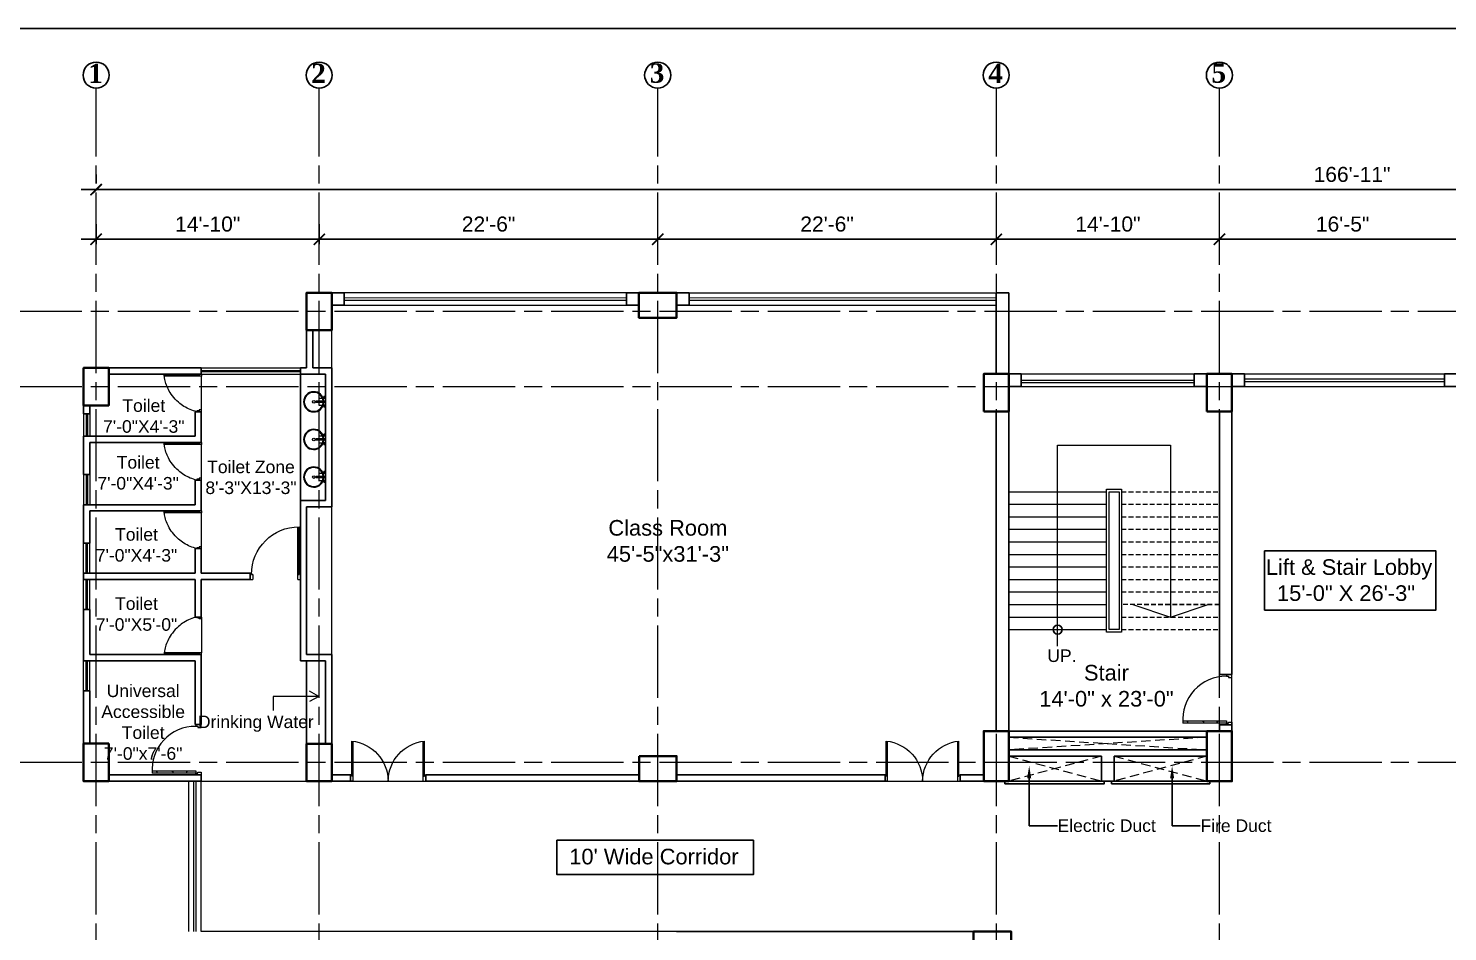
# Model space of a CAD drawing. Header units: inches. Extents: x -12 to 20935469, y -1604 to 24729220.
# Drawn here: x 20924699 to 20925831, y 24712918 to 24713639 of the extents above; entities that cross this region are included whole.
import ezdxf
from ezdxf import colors
from ezdxf.entities.mleader import LeaderData, LeaderLine
from ezdxf.math import Vec2, Vec3

# ---------------------------------------------------------------- set-up
doc = ezdxf.new("R2010")
doc.units = ezdxf.units.IN
doc.header["$LTSCALE"] = 0.03
doc.header["$MEASUREMENT"] = 0
doc.header["$PDMODE"] = 32
doc.header["$PDSIZE"] = 15
doc.linetypes.add('ACAD_ISO08W100', pattern=[36, 24, -3, 6, -3])
doc.linetypes.add('DASHED2', pattern=[0.375, 0.25, -0.125])
for name, color, linetype, lineweight in [('column', 1, 'Continuous', 40), ('Dim Line', 252, 'Continuous', 13), ('Door', 7, 'Continuous', 18), ('Dot', 253, 'Continuous', 0), ('Gas', 21, 'Continuous', 5), ('Glass Line', 252, 'Continuous', 9), ('Grid Line', 252, 'Continuous', 18), ('Hatch', 253, 'Continuous', 15), ('Main Wall', 7, 'Continuous', 30), ('RAIL', 23, 'Continuous', 13), ('STAIR', 46, 'Continuous', 15), ('TOILET FIXTURE', 142, 'Continuous', 5), ('wind.', 150, 'Continuous', 20)]:
    doc.layers.add(name, color=color, linetype=linetype, lineweight=lineweight)
doc.layers.add('FUR', color=251, linetype='Continuous')
doc.layers.add('TEXT', color=7, linetype='Continuous')
doc.styles.add('2', font='swisscl.ttf')
doc.styles.add('RomanS', font='arial.ttf', dxfattribs={"height": 12})
doc.styles.get("Standard").update_dxf_attribs({"font": 'timesbd.ttf'})
doc.dimstyles.new('Aec_Arch_I', dxfattribs={"dimscale": 96, "dimtxt": 12, "dimasz": 0.09375, "dimexe": 0.125, "dimexo": 0.125, "dimgap": 0.0625, "dimtad": 1, "dimdec": 0, "dimzin": 3, "dimdsep": 46, "dimlunit": 4, "dimtxsty": 'RomanS', "dimblk1": 'ARCHTICK', "dimblk2": 'ARCHTICK', "dimsah": 1, "dimcen": 0.09375, "dimdle": 0.125, "dimadec": 0, "dimazin": 0, "dimtfac": 0.75, "dimtdec": 0, "dimtmove": 2, "dimatfit": 3, "dimldrblk": 'ARCHTICK', "dimfxl": 1, "dimfrac": 1, "dimtolj": 1, "dimtzin": 0, "dimarcsym": 0})

# ---------------------------------------------------------------- blocks, each defined once
blk = doc.blocks.new('_ArchTick')
at = {"color": 0, "linetype": 'ByBlock', "lineweight": 35, "const_width": 0.15}
blk.add_lwpolyline([(-0.5, -0.5), (0.5, 0.5)], dxfattribs=at)
blk = doc.blocks.new('*D14')
at = {"layer": 'Defpoints', "color": 0, "transparency": 16777216}
for p in [(20831126.3, 24724578.2), (20830948.3, 24724562.3), (20831126.3, 24724562.3)]:
    blk.add_point(p, dxfattribs=at)
at = {"layer": 'Dim Line', "color": 0, "lineweight": -2, "transparency": 16777216}
for p, q in [((20830948.3, 24724574.3), (20830948.3, 24724590.2)), ((20831126.3, 24724574.3), (20831126.3, 24724590.2)), ((20830936.3, 24724578.2), (20831138.3, 24724578.2))]:
    blk.add_line(p, q, dxfattribs=at)
at = {"layer": 'Dim Line', "color": 0, "lineweight": -2, "transparency": 16777216, "xscale": 9, "yscale": 9, "zscale": 9, "rotation": 180}
blk.add_blockref('_ArchTick', (20830948.3, 24724578.2), dxfattribs=at)
at = {"layer": 'Dim Line', "color": 0, "lineweight": -2, "transparency": 16777216, "xscale": 9, "yscale": 9, "zscale": 9}
blk.add_blockref('_ArchTick', (20831126.3, 24724578.2), dxfattribs=at)
at = {"layer": 'Dim Line', "color": 0, "transparency": 16777216, "insert": (20831037.3, 24724590.3), "char_height": 12, "attachment_point": 5, "style": 'RomanS'}
blk.add_mtext('\\A1;14\'-10"', dxfattribs=at)
blk = doc.blocks.new('*D7')
at = {"layer": 'Defpoints', "color": 0, "transparency": 16777216}
for p in [(20831396.3, 24724578.2), (20831396.3, 24724578.2), (20831126.3, 24724562.3)]:
    blk.add_point(p, dxfattribs=at)
at = {"layer": 'Dim Line', "color": 0, "lineweight": -2, "transparency": 16777216}
for p, q in [((20831126.3, 24724574.3), (20831126.3, 24724590.2)), ((20831114.3, 24724578.2), (20831408.3, 24724578.2))]:
    blk.add_line(p, q, dxfattribs=at)
at = {"layer": 'Dim Line', "color": 0, "lineweight": -2, "transparency": 16777216, "xscale": 9, "yscale": 9, "zscale": 9, "rotation": 180}
blk.add_blockref('_ArchTick', (20831126.3, 24724578.2), dxfattribs=at)
at = {"layer": 'Dim Line', "color": 0, "lineweight": -2, "transparency": 16777216, "xscale": 9, "yscale": 9, "zscale": 9}
blk.add_blockref('_ArchTick', (20831396.3, 24724578.2), dxfattribs=at)
at = {"layer": 'Dim Line', "color": 0, "transparency": 16777216, "insert": (20831261.3, 24724590.3), "char_height": 12, "attachment_point": 5, "style": 'RomanS'}
blk.add_mtext('\\A1;22\'-6"', dxfattribs=at)
blk = doc.blocks.new('*D8')
at = {"layer": 'Defpoints', "color": 0, "transparency": 16777216}
for p in [(20831396.3, 24724578.2), (20831666.3, 24724578.2), (20831666.3, 24724578.2)]:
    blk.add_point(p, dxfattribs=at)
at = {"layer": 'Dim Line', "color": 0, "lineweight": -2, "transparency": 16777216}
blk.add_line((20831384.3, 24724578.2), (20831678.3, 24724578.2), dxfattribs=at)
at = {"layer": 'Dim Line', "color": 0, "lineweight": -2, "transparency": 16777216, "xscale": 9, "yscale": 9, "zscale": 9, "rotation": 180}
blk.add_blockref('_ArchTick', (20831396.3, 24724578.2), dxfattribs=at)
at = {"layer": 'Dim Line', "color": 0, "lineweight": -2, "transparency": 16777216, "xscale": 9, "yscale": 9, "zscale": 9}
blk.add_blockref('_ArchTick', (20831666.3, 24724578.2), dxfattribs=at)
at = {"layer": 'Dim Line', "color": 0, "transparency": 16777216, "insert": (20831531.3, 24724590.3), "char_height": 12, "attachment_point": 5, "style": 'RomanS'}
blk.add_mtext('\\A1;22\'-6"', dxfattribs=at)
blk = doc.blocks.new('*D9')
at = {"layer": 'Defpoints', "color": 0, "transparency": 16777216}
for p in [(20831666.3, 24724578.2), (20831844.3, 24724578.2), (20831844.3, 24724578.2)]:
    blk.add_point(p, dxfattribs=at)
at = {"layer": 'Dim Line', "color": 0, "lineweight": -2, "transparency": 16777216}
blk.add_line((20831654.3, 24724578.2), (20831856.3, 24724578.2), dxfattribs=at)
at = {"layer": 'Dim Line', "color": 0, "lineweight": -2, "transparency": 16777216, "xscale": 9, "yscale": 9, "zscale": 9, "rotation": 180}
blk.add_blockref('_ArchTick', (20831666.3, 24724578.2), dxfattribs=at)
at = {"layer": 'Dim Line', "color": 0, "lineweight": -2, "transparency": 16777216, "xscale": 9, "yscale": 9, "zscale": 9}
blk.add_blockref('_ArchTick', (20831844.3, 24724578.2), dxfattribs=at)
at = {"layer": 'Dim Line', "color": 0, "transparency": 16777216, "insert": (20831755.3, 24724590.3), "char_height": 12, "attachment_point": 5, "style": 'RomanS'}
blk.add_mtext('\\A1;14\'-10"', dxfattribs=at)
blk = doc.blocks.new('*D21')
at = {"layer": 'Defpoints', "color": 0, "transparency": 16777216}
for p in [(20831844.3, 24724578.2), (20832040.8, 24724578.2), (20832040.8, 24724578.2)]:
    blk.add_point(p, dxfattribs=at)
at = {"layer": 'Dim Line', "color": 0, "lineweight": -2, "transparency": 16777216}
for p, q in [((20831832.3, 24724578.2), (20832052.8, 24724578.2)), ((20831844.3, 24724566.2), (20831844.3, 24724566.2)), ((20832040.8, 24724566.2), (20832040.8, 24724566.2))]:
    blk.add_line(p, q, dxfattribs=at)
at = {"layer": 'Dim Line', "color": 0, "lineweight": -2, "transparency": 16777216, "xscale": 9, "yscale": 9, "zscale": 9, "rotation": 180}
blk.add_blockref('_ArchTick', (20831844.3, 24724578.2), dxfattribs=at)
at = {"layer": 'Dim Line', "color": 0, "lineweight": -2, "transparency": 16777216, "xscale": 9, "yscale": 9, "zscale": 9}
blk.add_blockref('_ArchTick', (20832040.8, 24724578.2), dxfattribs=at)
at = {"layer": 'Dim Line', "color": 0, "transparency": 16777216, "insert": (20831942.5, 24724590.3), "char_height": 12, "attachment_point": 5, "style": 'RomanS'}
blk.add_mtext('\\A1;16\'-5"', dxfattribs=at)
blk = doc.blocks.new('*D13')
at = {"layer": 'Defpoints', "color": 0, "transparency": 16777216}
for p in [(20832951.8, 24724617.8), (20830948.3, 24724610.7), (20832951.8, 24724610.7)]:
    blk.add_point(p, dxfattribs=at)
at = {"layer": 'Dim Line', "color": 0, "lineweight": -2, "transparency": 16777216}
for p, q in [((20830948.3, 24724622.7), (20830948.3, 24724629.8)), ((20832951.8, 24724622.7), (20832951.8, 24724629.8)), ((20830936.3, 24724617.8), (20832963.8, 24724617.8))]:
    blk.add_line(p, q, dxfattribs=at)
at = {"layer": 'Dim Line', "color": 0, "lineweight": -2, "transparency": 16777216, "xscale": 9, "yscale": 9, "zscale": 9, "rotation": 180}
blk.add_blockref('_ArchTick', (20830948.3, 24724617.8), dxfattribs=at)
at = {"layer": 'Dim Line', "color": 0, "lineweight": -2, "transparency": 16777216, "xscale": 9, "yscale": 9, "zscale": 9}
blk.add_blockref('_ArchTick', (20832951.8, 24724617.8), dxfattribs=at)
at = {"layer": 'Dim Line', "color": 0, "transparency": 16777216, "insert": (20831950, 24724629.9), "char_height": 12, "attachment_point": 5, "style": 'RomanS'}
blk.add_mtext('\\A1;166\'-11"', dxfattribs=at)
blk = doc.blocks.new('Door_45')
at = {"layer": 'Door'}
for p, q in [((1.5, 5), (1.5, 44)), ((1.5, 40), (2.2, 40)), ((2.2, 40), (2.2, 39.5)), ((2.2, 39.5), (2.7, 39.5)), ((2.7, 39.5), (2.7, 40)), ((2.7, 40), (3.5, 40)), ((3.5, 44), (3.5, 5)), ((1.5, 25.8), (2.2, 25.8)), ((2.2, 25.8), (2.2, 25.3)), ((2.7, 25.8), (3.5, 25.8)), ((2.7, 25.3), (2.7, 25.8)), ((2.2, 25.3), (2.7, 25.3)), ((2.2, 12.6), (2.2, 13.1)), ((2.2, 13.1), (2.7, 13.1)), ((2.7, 13.1), (2.7, 12.6)), ((0, 0), (0, 5)), ((0, 5), (1.5, 5)), ((1.5, 12.6), (2.2, 12.6)), ((3.5, 5), (1.5, 5)), ((1.5, 5), (1.5, 3)), ((1.5, 3), (2.5, 3)), ((2.5, 3), (2.5, 0)), ((2.7, 12.6), (3.5, 12.6)), ((42.5, 3), (42.5, 0)), ((43.5, 3), (42.5, 3)), ((45, 5), (43.5, 5)), ((43.5, 5), (43.5, 3)), ((45, 0), (45, 5)), ((2.5, 0), (0, 0)), ((42.5, 0), (45, 0))]:
    blk.add_line(p, q, dxfattribs=at)
blk.add_arc((4.7, 5.3), 38.8, 359.6233, 94.6685, dxfattribs=at)
blk = doc.blocks.new('sssss-flat-876')
at = {"layer": 'Door', "linetype": 'Continuous', "ltscale": 3}
blk.add_line((3666.5, 84027.2), (3666.5, 84055.7), dxfattribs=at)
at = {"layer": 'Door', "linetype": 'Continuous', "ltscale": 3, "extrusion": (-7.21527e-09, -3.35624e-18, 1), "elevation": 0}
for points in [[(3666.5, 84057.2), (3666.5, 84055.7), (3668.4, 84055.7), (3668.4, 84056.5), (3670.2, 84056.5), (3670.2, 84057.2)], [(3668.4, 84055.7), (3696.2, 84055.7), (3696.2, 84056.5), (3668.4, 84056.5)]]:
    blk.add_lwpolyline(points, close=True, dxfattribs=at)
at = {"layer": 'Door', "linetype": 'Continuous', "ltscale": 3, "flags": 128}
blk.add_lwpolyline([(3670.2, 84027.2, 0.04096), (3675.5, 84028.9, 0.082496), (3684.9, 84034.8, 0.052187), (3689.7, 84040, 0.043988), (3692.9, 84045, 0.036571), (3694.8, 84049.6, 0.034751), (3695.9, 84054.2, 0.011435), (3696.2, 84055.7)], format="xyb", dxfattribs=at)
at = {"layer": 'Door', "linetype": 'Continuous', "ltscale": 3}
blk.add_lwpolyline([(3666.5, 84027.2), (3666.5, 84028.7), (3668.4, 84028.7), (3668.4, 84027.9), (3670.2, 84027.9), (3670.2, 84027.2)], close=True, dxfattribs=at)
blk = doc.blocks.new('7-flat-72')
at = {"layer": 'Glass Line', "color": 8, "ltscale": 20}
for p, q in [((-64476.6, 376959.4), (-64476.6, 376966.6)), ((-64475.5, 376966.6), (-64476.6, 376966.6)), ((-64475.5, 376959.4), (-64475.5, 376966.6)), ((-64478.7, 376960.5), (-64480.3, 376960.5)), ((-64480.3, 376959.5), (-64480.3, 376960.5)), ((-64480.3, 376959.5), (-64480.3, 376960.5)), ((-64478.7, 376959.5), (-64480.3, 376959.5)), ((-64480.3, 376959.1), (-64480.3, 376959.4)), ((-64478.7, 376959.4), (-64480.3, 376959.4)), ((-64478.7, 376959.1), (-64480.3, 376959.1)), ((-64480.2, 376959.4), (-64480.2, 376959.5)), ((-64480.1, 376959.5), (-64480.1, 376960.5)), ((-64479.9, 376959.5), (-64479.9, 376960.5)), ((-64479.5, 376959.5), (-64479.5, 376960.5)), ((-64479.1, 376959.5), (-64479.1, 376960.5)), ((-64478.9, 376959.5), (-64478.9, 376960.5)), ((-64478.9, 376959.4), (-64478.9, 376959.5)), ((-64478.8, 376959.5), (-64478.8, 376960.5)), ((-64478.7, 376959.5), (-64478.7, 376960.5)), ((-64478.7, 376959.1), (-64478.7, 376959.4)), ((-64475.1, 376959.4), (-64476.9, 376959.4)), ((-64476.9, 376959.1), (-64476.9, 376959.4)), ((-64475.1, 376959.1), (-64476.9, 376959.1)), ((-64475.1, 376959.1), (-64475.1, 376959.4)), ((-64473.3, 376960.5), (-64471.7, 376960.5)), ((-64473.3, 376959.5), (-64473.3, 376960.5)), ((-64473.3, 376959.5), (-64473.3, 376960.5)), ((-64473.3, 376959.5), (-64471.7, 376959.5)), ((-64473.3, 376959.1), (-64473.3, 376959.4)), ((-64473.3, 376959.4), (-64471.7, 376959.4)), ((-64473.3, 376959.1), (-64471.7, 376959.1)), ((-64473.1, 376959.5), (-64473.1, 376960.5)), ((-64473.1, 376959.4), (-64473.1, 376959.5)), ((-64472.9, 376959.5), (-64472.9, 376960.5)), ((-64472.5, 376959.5), (-64472.5, 376960.5)), ((-64472.1, 376959.5), (-64472.1, 376960.5)), ((-64471.9, 376959.5), (-64471.9, 376960.5)), ((-64471.9, 376959.4), (-64471.9, 376959.5)), ((-64471.8, 376959.5), (-64471.8, 376960.5)), ((-64471.7, 376959.5), (-64471.7, 376960.5)), ((-64471.7, 376959.1), (-64471.7, 376959.4))]:
    blk.add_line(p, q, dxfattribs=at)
blk.add_circle((-64476, 376968.4, 0), 1.08, dxfattribs=at)
for radius, start, end in [(8.1, 273.8334, 266.1883), (7.55, 274.115, 265.9068)]:
    blk.add_arc((-64476, 376968.4, 0), radius, start, end, dxfattribs=at)
blk = doc.blocks.new('SFSFSFS-flat-72')
at = {"layer": 'TOILET FIXTURE', "ltscale": 0.2}
blk.add_lwpolyline([(-3918.5, -3608.1), (-3918.5, -3602.7), (-3923.9, -3602.7), (-3923.9, -3608.1)], close=True, dxfattribs=at)
at = {"layer": 'TOILET FIXTURE', "ltscale": 20}
blk.add_blockref('7-flat-72', (60554.8, -380567.2), dxfattribs=at)
blk = doc.blocks.new('$D40')
at = {"layer": 'Door'}
for p, q in [((1, 4), (1, 42)), ((2, 0), (2, 42)), ((1, 5), (0, 5)), ((2, 0), (0, 0)), ((2, 4), (1, 4)), ((39, 4), (38, 4)), ((38, 4), (38, 0)), ((40, 0), (38, 0)), ((40, 5), (39, 5)), ((39, 5), (39, 4))]:
    blk.add_line(p, q, dxfattribs=at)
blk.add_arc((1, 4), 38, 0, 90, dxfattribs=at)
blk = doc.blocks.new('A$C36295410')
at = {"layer": 'Door'}
for p, q in [((1, 4), (1, 32)), ((2, 0), (2, 32)), ((58, 0), (58, 32)), ((59, 4), (59, 32)), ((1, 5), (0, 5)), ((2, 4), (1, 4)), ((58, 4), (59, 4)), ((59, 5), (60, 5)), ((2, 0), (0, 0)), ((58, 0), (60, 0))]:
    blk.add_line(p, q, dxfattribs=at)
for centre, start, end in [((-2.5, -0.3), 0.5906, 83.7783), ((62.5, -0.3), 96.2217, 179.4094)]:
    blk.add_arc(centre, 32.5, start, end, dxfattribs=at)
blk = doc.blocks.new('fff')
at = {"layer": 'Grid Line', "color": 252, "linetype": 'ACAD_ISO08W100', "lineweight": 9, "ltscale": 80, "true_color": 0x939598}
for p, q in [((20830948.3, 24723521.1), (20830948.3, 24724698.8)), ((20831126.3, 24723521.1), (20831126.3, 24724698.8)), ((20831396.3, 24723521.1), (20831396.3, 24724698.8)), ((20831666.3, 24723521.1), (20831666.3, 24724698.8)), ((20831844.3, 24723521.1), (20831844.3, 24724698.8)), ((20833096.9, 24724520.6), (20830726.1, 24724520.6)), ((20833096.9, 24724460.6), (20830726.1, 24724460.6)), ((20833096.9, 24724160.7), (20830726.1, 24724160.7))]:
    blk.add_line(p, q, dxfattribs=at)
at = {"layer": 'Dim Line'}
for base, p1, p2, picture, middle in [((20832951.7523, 24724617.8128), (20830948.3088, 24724610.7482), (20832951.7523, 24724610.7482), '*D13', (20831950.0306, 24724629.9397)), ((20831126.3, 24724578.2), (20830948.3, 24724562.3), (20831126.3, 24724562.3), '*D14', (20831037.3, 24724590.3)), ((20831396.3, 24724578.2), (20831126.3, 24724562.3), (20831396.3, 24724578.2), '*D7', (20831261.3, 24724590.3)), ((20831666.3, 24724578.2), (20831396.3, 24724578.2), (20831666.3, 24724578.2), '*D8', (20831531.3, 24724590.3)), ((20831844.3, 24724578.2), (20831666.3, 24724578.2), (20831844.3, 24724578.2), '*D9', (20831755.3, 24724590.3)), ((20832040.7792, 24724578.1666), (20831844.25, 24724578.1666), (20832040.7792, 24724578.1666), '*D21', (20831942.5146, 24724590.2934))]:
    dim = blk.add_linear_dim(base=base, p1=p1, p2=p2, dimstyle='Aec_Arch_I', dxfattribs=at)
    dim.commit()
    dim.dimension.update_dxf_attribs({"geometry": picture, "text_midpoint": middle})

msp = doc.modelspace()

# ---------------------------------------------------------------- linework, layer by layer
for p, q in [((20924915.5, 24713262.3), (20924915.5, 24713363.2)), ((20924920.5, 24713068.3), (20924920.5, 24713134.4)), ((20924831.5, 24713043.5), (20924836.5, 24713043.5))]:
    msp.add_line(p, q)
for points in [[(20925684.5, 24713222.1), (20925821.2, 24713222.1), (20925821.2, 24713174.9), (20925684.5, 24713174.9)], [(20925477.5, 24713038.4), (20925556.7, 24713038.4), (20925556.7, 24713036.4), (20925477.5, 24713036.4)], [(20925562.5, 24713038.4), (20925640.8, 24713038.4), (20925640.8, 24713036.4), (20925562.5, 24713036.4)], [(20925120.1, 24712991.3), (20925276.8, 24712991.3), (20925276.8, 24712963.9), (20925120.1, 24712963.9)]]:
    msp.add_lwpolyline(points, close=True)
msp.add_circle((20925519.5, 24713159.4), 3.61)
at = {"layer": 'column', "lineweight": 40, "ltscale": 20}
for points in [[(20924940.5, 24713428.2), (20924920.5, 24713428.2), (20924920.5, 24713398.2), (20924940.5, 24713398.2)], [(20925185.5, 24713428.2), (20925185.5, 24713408.2), (20925215.5, 24713408.2), (20925215.5, 24713428.2)], [(20924762.6, 24713368.2), (20924742.6, 24713368.2), (20924742.6, 24713338.2), (20924762.6, 24713338.2)], [(20925460.5, 24713333.4), (20925480.5, 24713333.4), (20925480.5, 24713363.4), (20925460.5, 24713363.4)], [(20925638.5, 24713333.4), (20925658.5, 24713333.4), (20925658.5, 24713363.4), (20925638.5, 24713363.4)], [(20925460.5, 24713038.4), (20925480.5, 24713038.4), (20925480.5, 24713078.4), (20925460.5, 24713078.4)], [(20925638.5, 24713038.4), (20925658.5, 24713038.4), (20925658.5, 24713078.4), (20925638.5, 24713078.4)], [(20924762.6, 24713068.4), (20924742.6, 24713068.4), (20924742.6, 24713038.4), (20924762.6, 24713038.4)], [(20924940.5, 24713068.3), (20924920.5, 24713068.3), (20924920.5, 24713038.4), (20924940.5, 24713038.4)], [(20925185.6, 24713058.4), (20925185.6, 24713038.4), (20925215.5, 24713038.4), (20925215.5, 24713058.4)], [(20925452.5, 24712918.4), (20925452.5, 24712898.4), (20925482.5, 24712898.4), (20925482.5, 24712918.4)]]:
    msp.add_lwpolyline(points, close=True, dxfattribs=at)
at = {"layer": 'Defpoints'}
msp.add_lwpolyline([(20924498, 24713639.1), (20926936.9, 24713639.1), (20926936.9, 24712180.6), (20924498, 24712180.6)], close=True, dxfattribs=at)
at = {"layer": 'Dot', "linetype": 'DASHED2', "lineweight": 0, "ltscale": 1000}
for p, q in [((20925480.5, 24713073.4), (20925638.5, 24713063.4)), ((20925638.5, 24713073.4), (20925480.5, 24713063.4)), ((20925554.5, 24713058.4), (20925480.5, 24713038.4)), ((20925480.5, 24713058.4), (20925554.5, 24713038.4)), ((20925564.5, 24713058.4), (20925638.5, 24713038.4)), ((20925638.5, 24713058.4), (20925564.5, 24713038.4))]:
    msp.add_line(p, q, dxfattribs=at)
at = {"layer": 'Gas', "color": 0, "lineweight": 5}
for points in [[(20925570.5, 24713157.4), (20925558.5, 24713157.4), (20925558.5, 24713271.4), (20925570.5, 24713271.4)], [(20925568.5, 24713159.4), (20925560.5, 24713159.4), (20925560.5, 24713269.4), (20925568.5, 24713269.4)]]:
    msp.add_lwpolyline(points, close=True, dxfattribs=at)
at = {"layer": 'Hatch', "lineweight": 5}
for p, q in [((20924940.5, 24713368.2), (20924940.5, 24713398.2)), ((20924940.5, 24713139.4), (20924940.5, 24713257.3))]:
    msp.add_line(p, q, dxfattribs=at)
at = {"layer": 'Hatch', "lineweight": 0}
for p, q in [((20925658.5, 24713038.4), (20925658.5, 24713353.4)), ((20924836.5, 24713038.5), (20925658.5, 24713038.4)), ((20925482.5, 24712918.4), (20924836.5, 24712918.5))]:
    msp.add_line(p, q, dxfattribs=at)
at = {"layer": 'Main Wall', "lineweight": 30}
for p, q in [((20925470.5, 24713428.2), (20925480.5, 24713428.2)), ((20925470.5, 24713363.4), (20925470.5, 24713428.2)), ((20925480.5, 24713363.4), (20925480.5, 24713428.2)), ((20925480.5, 24713424.2), (20925480.5, 24713424.2)), ((20925480.5, 24713422.2), (20925480.5, 24713422.2)), ((20924920.5, 24713368.2), (20924920.5, 24713398.2)), ((20924925.5, 24713368.2), (20924925.5, 24713398.2)), ((20925470.5, 24713382.2), (20925470.5, 24713382.2)), ((20925470.5, 24713376.2), (20925470.5, 24713376.2)), ((20924762.6, 24713368.2), (20924836.5, 24713368.2)), ((20924762.6, 24713363.2), (20924836.5, 24713363.2)), ((20924836.5, 24713363.2), (20924836.5, 24713368.2)), ((20924915.5, 24713368.2), (20924920.5, 24713368.2)), ((20924915.5, 24713363.2), (20924915.5, 24713368.2)), ((20924915.5, 24713363.2), (20924935.5, 24713363.2)), ((20924925.5, 24713368.2), (20924940.5, 24713368.2)), ((20924935.5, 24713262.3), (20924935.5, 24713363.2)), ((20924940.5, 24713257.3), (20924940.5, 24713368.2)), ((20925480.5, 24713078.4), (20925480.5, 24713353.4)), ((20924742.6, 24713331.6), (20924742.6, 24713338.2)), ((20924831.5, 24713333.2), (20924836.5, 24713333.2)), ((20924831.5, 24713333.2), (20924831.5, 24713313.6)), ((20925470.5, 24713078.4), (20925470.5, 24713333.4)), ((20925648.5, 24713333.4), (20925648.5, 24713123.4)), ((20925658.5, 24713333.4), (20925658.5, 24713123.4)), ((20924831.5, 24713313.6), (20924742.6, 24713313.6)), ((20924742.6, 24713283), (20924742.6, 24713313.6)), ((20924836.5, 24713308.6), (20924747.6, 24713308.6)), ((20924831.5, 24713278.6), (20924831.5, 24713259)), ((20924836.5, 24713278.6), (20924831.5, 24713278.6)), ((20924831.5, 24713259), (20924742.6, 24713259)), ((20924742.6, 24713228.4), (20924742.6, 24713259)), ((20924915.5, 24713204.4), (20924915.5, 24713262.3)), ((20924915.5, 24713262.3), (20924935.5, 24713262.3)), ((20924836.5, 24713254), (20924747.6, 24713254)), ((20924747.6, 24713254), (20924747.6, 24713228.4)), ((20924920.5, 24713139.4), (20924920.5, 24713257.3)), ((20924920.5, 24713257.3), (20924940.5, 24713257.3)), ((20924742.6, 24713228.4), (20924747.6, 24713228.4)), ((20924836.5, 24713224), (20924831.5, 24713224)), ((20924742.6, 24713204.4), (20924831.5, 24713204.4)), ((20924742.6, 24713199.4), (20924742.6, 24713204.4)), ((20924875.5, 24713199.4), (20924875.5, 24713204.4)), ((20924915.5, 24713134.4), (20924915.5, 24713204.4)), ((20924831.5, 24713199.4), (20924742.6, 24713199.4)), ((20924831.5, 24713169.4), (20924831.5, 24713199.4)), ((20924836.5, 24713169.4), (20924836.5, 24713199.4)), ((20924875.5, 24713199.4), (20924836.5, 24713199.4)), ((20924747.6, 24713175.4), (20924742.6, 24713175.4)), ((20924742.6, 24713134.4), (20924742.6, 24713175.4)), ((20924747.6, 24713175.4), (20924747.6, 24713139.4)), ((20924836.5, 24713169.4), (20924831.5, 24713169.4)), ((20924831.5, 24713134.4), (20924742.6, 24713134.4)), ((20924836.5, 24713139.4), (20924747.6, 24713139.4)), ((20924831.5, 24713083.5), (20924831.5, 24713134.4)), ((20924836.5, 24713083.5), (20924836.5, 24713139.4)), ((20924915.5, 24713134.4), (20924935.5, 24713134.4)), ((20924920.5, 24713139.4), (20924940.5, 24713139.4)), ((20924935.5, 24713068.4), (20924935.5, 24713134.4)), ((20924940.5, 24713068.4), (20924940.5, 24713139.4)), ((20925658.5, 24713123.4), (20925648.5, 24713123.4)), ((20924742.6, 24713068.4), (20924742.6, 24713110.4)), ((20924747.6, 24713110.4), (20924742.6, 24713110.4)), ((20924747.6, 24713110.4), (20924747.6, 24713068.4)), ((20924836.5, 24713083.5), (20924831.5, 24713083.5)), ((20925638.5, 24713078.4), (20925480.5, 24713078.4)), ((20925648.5, 24713083.4), (20925648.5, 24713078.4)), ((20925658.5, 24713083.4), (20925648.5, 24713083.4)), ((20925658.5, 24713083.4), (20925658.5, 24713078.4)), ((20925638.5, 24713073.4), (20925480.5, 24713073.4)), ((20925638.5, 24713063.4), (20925480.5, 24713063.4)), ((20925554.5, 24713058.4), (20925480.5, 24713058.4)), ((20925554.5, 24713058.4), (20925554.5, 24713038.4)), ((20925638.5, 24713058.4), (20925564.5, 24713058.4)), ((20925564.5, 24713058.4), (20925564.5, 24713038.4)), ((20924836.5, 24713043.5), (20924762.6, 24713043.5)), ((20924836.5, 24713043.5), (20924836.5, 24713038.5)), ((20924940.5, 24713043.4), (20924955.5, 24713043.4)), ((20924955.5, 24713043.4), (20924955.5, 24713038.4)), ((20925185.5, 24713043.4), (20925015.5, 24713043.4)), ((20925015.5, 24713043.4), (20925015.5, 24713038.4)), ((20925215.5, 24713043.4), (20925381.8, 24713043.4)), ((20925381.8, 24713038.4), (20925381.8, 24713043.4)), ((20925441.8, 24713038.4), (20925441.8, 24713043.4)), ((20925441.8, 24713043.4), (20925460.5, 24713043.4)), ((20924836.5, 24713038.5), (20924762.6, 24713038.5)), ((20924955.5, 24713038.4), (20924940.5, 24713038.4)), ((20925185.6, 24713038.4), (20925015.5, 24713038.4)), ((20925215.5, 24713038.4), (20925381.8, 24713038.4)), ((20925441.8, 24713038.4), (20925460.5, 24713038.4)), ((20925554.5, 24713038.4), (20925564.5, 24713038.4)), ((20925215.5, 24712918.4), (20925452.5, 24712918.4))]:
    msp.add_line(p, q, dxfattribs=at)
for points in [[(20924940.5, 24713428.2), (20924950.5, 24713428.2), (20924950.5, 24713418.2), (20924940.5, 24713418.2)], [(20925185.5, 24713428.2), (20925175.5, 24713428.2), (20925175.5, 24713418.2), (20925185.5, 24713418.2)], [(20925215.5, 24713428.2), (20925225.5, 24713428.2), (20925225.5, 24713418.2), (20925215.5, 24713418.2)], [(20925480.5, 24713363.4), (20925490.5, 24713363.4), (20925490.5, 24713353.4), (20925480.5, 24713353.4)], [(20925638.5, 24713363.4), (20925628.5, 24713363.4), (20925628.5, 24713353.4), (20925638.5, 24713353.4)], [(20925658.5, 24713363.4), (20925668.5, 24713363.4), (20925668.5, 24713353.4), (20925658.5, 24713353.4)], [(20925838, 24713363.4), (20925828, 24713363.4), (20925828, 24713353.4), (20925838, 24713353.4)], [(20924747.6, 24713338.2), (20924747.6, 24713331.6)], [(20924747.6, 24713331.6), (20924742.6, 24713331.6)], [(20924836.5, 24713333.2), (20924836.5, 24713308.6)], [(20924747.6, 24713308.6), (20924747.6, 24713283)], [(20924747.6, 24713283), (20924742.6, 24713283)], [(20924836.5, 24713278.6), (20924836.5, 24713254)], [(20924831.5, 24713224), (20924831.5, 24713204.4)], [(20924836.5, 24713224), (20924836.5, 24713204.4)], [(20924836.5, 24713204.4), (20924875.5, 24713204.4)]]:
    msp.add_lwpolyline(points, dxfattribs=at)
at = {"layer": 'RAIL', "lineweight": 9}
for p, q in [((20925519.5, 24713146.2), (20925519.5, 24713306.4)), ((20925519.5, 24713306.4), (20925609.5, 24713306.4)), ((20925609.5, 24713306.4), (20925609.5, 24713169.4)), ((20925579.5, 24713179.4), (20925609.5, 24713169.4)), ((20925609.5, 24713169.4), (20925639.5, 24713179.4))]:
    msp.add_line(p, q, dxfattribs=at)
at = {"layer": 'STAIR', "color": 32, "lineweight": 5}
for p, q in [((20925480.5, 24713269.4), (20925558.5, 24713269.4)), ((20925480.5, 24713259.4), (20925558.5, 24713259.4)), ((20925480.5, 24713249.4), (20925558.5, 24713249.4)), ((20925480.5, 24713239.4), (20925558.5, 24713239.4)), ((20925480.5, 24713229.4), (20925558.5, 24713229.4)), ((20925480.5, 24713219.4), (20925558.5, 24713219.4)), ((20925480.5, 24713209.4), (20925558.5, 24713209.4)), ((20925480.5, 24713199.4), (20925558.5, 24713199.4)), ((20925480.5, 24713189.4), (20925558.5, 24713189.4)), ((20925480.5, 24713179.4), (20925558.5, 24713179.4)), ((20925480.5, 24713169.4), (20925558.5, 24713169.4)), ((20925480.5, 24713159.4), (20925558.5, 24713159.4))]:
    msp.add_line(p, q, dxfattribs=at)
at = {"layer": 'STAIR', "color": 32, "linetype": 'DASHED2', "lineweight": 5, "ltscale": 500}
for p, q in [((20925570.5, 24713269.4), (20925648.5, 24713269.4)), ((20925570.5, 24713259.4), (20925648.5, 24713259.4)), ((20925570.5, 24713249.4), (20925648.5, 24713249.4)), ((20925570.5, 24713239.4), (20925648.5, 24713239.4)), ((20925570.5, 24713229.4), (20925648.5, 24713229.4)), ((20925570.5, 24713219.4), (20925648.5, 24713219.4)), ((20925570.5, 24713209.4), (20925648.5, 24713209.4)), ((20925570.5, 24713199.4), (20925648.5, 24713199.4)), ((20925570.5, 24713189.4), (20925648.5, 24713189.4)), ((20925648.5, 24713179.4), (20925570.5, 24713179.4)), ((20925588.5, 24713179.4), (20925648.5, 24713179.4)), ((20925570.5, 24713169.4), (20925648.5, 24713169.4)), ((20925570.5, 24713159.4), (20925648.5, 24713159.4))]:
    msp.add_line(p, q, dxfattribs=at)
at = {"layer": 'STAIR', "color": 253, "lineweight": 5}
for p, q in [((20924930.1, 24713106.1), (20924893.9, 24713106.1)), ((20924893.9, 24713106.1), (20924893.9, 24713094.8)), ((20924930.1, 24713106.1), (20924922.8, 24713110.1)), ((20924930.1, 24713106.1), (20924922.8, 24713102))]:
    msp.add_line(p, q, dxfattribs=at)
at = {"layer": 'TEXT'}
for centre in [(20924752.6, 24713601.8), (20924930.5, 24713601.8), (20925200.5, 24713601.8), (20925470.5, 24713601.8), (20925648.5, 24713601.8)]:
    msp.add_circle(centre, 10.4, dxfattribs=at)
at = {"layer": 'wind.', "lineweight": 5}
for p, q in [((20925175.5, 24713428.2), (20924950.5, 24713428.2)), ((20925225.5, 24713428.2), (20925470.5, 24713428.2)), ((20924950.5, 24713424.2), (20925175.5, 24713424.3)), ((20924950.5, 24713422.2), (20925175.5, 24713422.3)), ((20924950.5, 24713418.2), (20925175.5, 24713418.2)), ((20925225.5, 24713424.2), (20925470.5, 24713424.3)), ((20925225.5, 24713422.2), (20925470.5, 24713422.3)), ((20925225.5, 24713418.2), (20925470.5, 24713418.2)), ((20924836.5, 24713368.2), (20924915.5, 24713368.2)), ((20924836.5, 24713366.2), (20924915.5, 24713366.2)), ((20924836.5, 24713365.2), (20924915.5, 24713365.2)), ((20924836.5, 24713363.2), (20924915.5, 24713363.2)), ((20925490.5, 24713363.4), (20925628.5, 24713363.4)), ((20925668.5, 24713363.4), (20925828, 24713363.4)), ((20925668.5, 24713359.4), (20925828, 24713359.4)), ((20925490.5, 24713358.4), (20925628.5, 24713358.4)), ((20925490.5, 24713356.4), (20925628.5, 24713356.4)), ((20925490.5, 24713353.4), (20925628.5, 24713353.4)), ((20925658.5, 24713353.4), (20925838, 24713353.4)), ((20925668.5, 24713357.4), (20925828, 24713357.4)), ((20925668.5, 24713353.4), (20925838, 24713353.4)), ((20924742.6, 24713331.6), (20924742.6, 24713313.6)), ((20924744.6, 24713331.6), (20924744.6, 24713313.6)), ((20924745.6, 24713331.6), (20924745.6, 24713313.6)), ((20924747.6, 24713331.6), (20924747.6, 24713313.6)), ((20924742.6, 24713283), (20924742.6, 24713259)), ((20924744.6, 24713283), (20924744.6, 24713259)), ((20924745.6, 24713283), (20924745.6, 24713259)), ((20924747.6, 24713283), (20924747.6, 24713259)), ((20924742.6, 24713204.4), (20924742.6, 24713228.4)), ((20924744.6, 24713204.4), (20924744.6, 24713228.4)), ((20924745.6, 24713204.4), (20924745.6, 24713228.4)), ((20924747.6, 24713204.4), (20924747.6, 24713228.4)), ((20924742.6, 24713175.4), (20924742.6, 24713199.4)), ((20924744.6, 24713175.4), (20924744.6, 24713199.4)), ((20924745.6, 24713175.4), (20924745.6, 24713199.4)), ((20924747.6, 24713175.4), (20924747.6, 24713199.4)), ((20924742.6, 24713110.4), (20924742.6, 24713134.4)), ((20924744.6, 24713110.4), (20924744.6, 24713134.4)), ((20924745.6, 24713110.4), (20924745.6, 24713134.4)), ((20924747.6, 24713110.4), (20924747.6, 24713134.4)), ((20924826.5, 24712918.5), (20924826.5, 24713038.7)), ((20924830.5, 24712918.5), (20924830.5, 24713038.7)), ((20924832.5, 24712918.5), (20924832.5, 24713038.7)), ((20924836.5, 24712918.5), (20924836.5, 24713038.7)), ((20924836.5, 24712918.5), (20924836.5, 24713038.5))]:
    msp.add_line(p, q, dxfattribs=at)

# ---------------------------------------------------------------- block references
msp.add_blockref('fff', (93804.3, -11107.4))
at = {"layer": 'Door', "ltscale": 20, "xscale": -1}
for p in [(20928503.1, 24629306), (20928503.1, 24629251.4), (20928503.1, 24629196.8)]:
    msp.add_blockref('sssss-flat-876', p, dxfattribs=at)
at = {"layer": 'Door', "xscale": -1}
msp.add_blockref('$D40', (20924915.5, 24713199.4), dxfattribs=at)
at = {"layer": 'Door', "ltscale": 20, "rotation": 180}
msp.add_blockref('sssss-flat-876', (20928503.1, 24797196.6), dxfattribs=at)
at = {"layer": 'Door', "color": 250, "ltscale": 20, "xscale": 0.8888888888759539, "yscale": 0.8888888888759539, "zscale": 0.8888888888759539, "rotation": 90.00000000000001}
for p in [(20925658.5, 24713083.4), (20924836.5, 24713043.5)]:
    msp.add_blockref('Door_45', p, dxfattribs=at)
at = {"layer": 'FUR', "xscale": -1}
for p in [(20925015.5, 24713038.4), (20925441.8, 24713038.4)]:
    msp.add_blockref('A$C36295410', p, dxfattribs=at)
at = {"layer": 'TOILET FIXTURE', "ltscale": 20, "rotation": 90.00000000000001}
for p in [(20921327.4, 24717262.3), (20921327.4, 24717232.3), (20921327.4, 24717202.3)]:
    msp.add_blockref('SFSFSFS-flat-72', p, dxfattribs=at)

# ---------------------------------------------------------------- texts
at = {"layer": 'TEXT', "char_height": 15.44, "width": 227.458, "attachment_point": 8, "rotation": 0}
for s, insert in [('\\A1;1', (20924752.1, 24713595.5)), ('\\A1;2', (20924930, 24713595.5)), ('\\A1;3', (20925200, 24713595.5)), ('\\A1;4', (20925470, 24713595.5)), ('\\A1;5', (20925648, 24713595.5))]:
    msp.add_mtext(s, dxfattribs=dict(at, insert=insert))
at = {"layer": 'TEXT', "color": 30, "lineweight": 5, "ltscale": 20, "attachment_point": 2, "style": '2'}
for s, width, gutter_width, insert, char_height in [('{\\fArial|b0|i0|c0|p34;\\C0;Toilet \\P7\'-0"X4\'-3"}', 104.76, 0.5, (20924790.6, 24713343.1), 10), ('{\\fArial|b0|i0|c0|p34;\\C0;Toilet \\P7\'-0"X4\'-3"}', 104.76, 0.5, (20924786.1, 24713297.8), 10), ('{\\fArial|b0|i0|c0|p34;\\C0;Toilet Zone\\P8\'-3"X13\'-3"}', 104.76, 0.5, (20924876.1, 24713294.2), 10), ('\\pxsm1;{\\fArial|b0|i0|c0|p34;\\C0;Class Room\\P45\'-5"x31\'-3"}', 230.765, 0.5, (20925208.6, 24713246.8), 12.476), ('{\\fArial|b0|i0|c0|p34;\\C0;Toilet \\P7\'-0"X4\'-3"}', 104.76, 0.5, (20924784.8, 24713240.3), 10), ('\\pxsm1,qc;{\\fArial|b0|i0|c0|p34;\\C0; Lift & Stair Lobby\\P15\'-0" X 26\'-3" }', 188.808, 0.75, (20925749.5, 24713215.5), 12.476), ('{\\fArial|b0|i0|c0|p34;\\C0;Toilet \\P7\'-0"X5\'-0"}', 104.76, 0.5, (20924784.8, 24713185.1), 10), ('{\\fArial|b0|i0|c0|p34;\\C0;UP.}', 104.76, 0.5, (20925522.9, 24713143.5), 10), ('\\pxsm1;{\\fArial|b0|i0|c0|p34;\\C0;Stair\\P14\'-0" x 23\'-0"  }', 164.655, 0.282, (20925558.4, 24713131.2), 12.476), ('{\\fArial|b0|i0|c0|p34;\\C0;Universal Accessible Toilet\\P7\'-0"x7\'-6"}', 89.095, 0.35, (20924790.1, 24713115.5), 10), ('\\pxsm1;{\\fArial|b0|i0|c0|p34;\\C0;Drinking Water }', 88.563, 0.282, (20924880, 24713090.8), 10), ("\\pxsm1,qc;{\\fArial|b0|i0|c0|p34;\\C0;10' Wide Corridor}", 227.89, 0.75, (20925197.5, 24712984.5), 12.476)]:
    msp.add_mtext_dynamic_manual_height_columns(s, width=width, gutter_width=gutter_width, heights=[0], dxfattribs=dict(at, insert=insert, char_height=char_height))

# ---------------------------------------------------------------- leaders
at = {"layer": 'TEXT', "lineweight": 5, "ltscale": 20}
ml = msp.add_multileader_mtext('Standard', dxfattribs=at)
ml.set_content('{\\fArial|b0|i0|c0|p34;Electric Duct}', color=256)
ml.set_leader_properties()
ml.build(insert=Vec2(0, 0))
ml.multileader.update_dxf_attribs({"text_right_attachment_type": 6, "dogleg_length": 0.36, "arrow_head_size": 10})
ctx = ml.context
ctx.base_point, ctx.char_height, ctx.arrow_head_size, ctx.landing_gap_size, ctx.plane_origin = Vec3(20925519.3, 24713002.8), 10, 10, 0.09, Vec3(20925496.8, 24713050.6)
ctx.right_attachment = 6
notes = []
notes.append((ctx, [(0, (1, 1, 0), (20925496.8, 24713002.8), (1, 0), 22.5, [(0, [(20925496.8, 24713050.6)], 0, [])])]))
ctx.mtext.insert, ctx.mtext.width, ctx.mtext.defined_height, ctx.mtext.flow_direction = Vec3(20925519.4, 24713007.9), 232.704, 29.8, 5
ml = msp.add_multileader_mtext('Standard', dxfattribs=at)
ml.set_content('{\\fArial|b0|i0|c0|p34;\\C256;Fire Duct}', color=256)
ml.set_leader_properties()
ml.build(insert=Vec2(0, 0))
ml.multileader.update_dxf_attribs({"text_right_attachment_type": 6, "dogleg_length": 0.36, "arrow_head_size": 10})
ctx = ml.context
ctx.base_point, ctx.char_height, ctx.arrow_head_size, ctx.landing_gap_size, ctx.plane_origin = Vec3(20925633.3, 24713002.8), 10, 10, 0.09, Vec3(20925610.8, 24713050.6)
ctx.right_attachment = 6
notes.append((ctx, [(0, (1, 1, 0), (20925610.8, 24713002.8), (1, 0), 22.5, [(0, [(20925610.8, 24713050.6)], 0, [])])]))
ctx.mtext.insert, ctx.mtext.width, ctx.mtext.defined_height, ctx.mtext.flow_direction = Vec3(20925633.4, 24713007.9), 232.704, 29.8, 5
for ctx, leaders in notes:
    for number, flags, end, landing, length, lines in leaders:
        leader = LeaderData()
        leader.index, (leader.has_last_leader_line, leader.has_dogleg_vector, leader.attachment_direction) = number, flags
        leader.last_leader_point, leader.dogleg_vector, leader.dogleg_length = Vec3(end), Vec3(landing), length
        for number, points, colour, breaks in lines:
            line = LeaderLine()
            line.index, line.vertices, line.color, line.breaks = number, Vec3.list(points), colors.encode_raw_color(colour), breaks
            leader.lines.append(line)
        ctx.leaders.append(leader)

doc.saveas('drawing.dxf')
